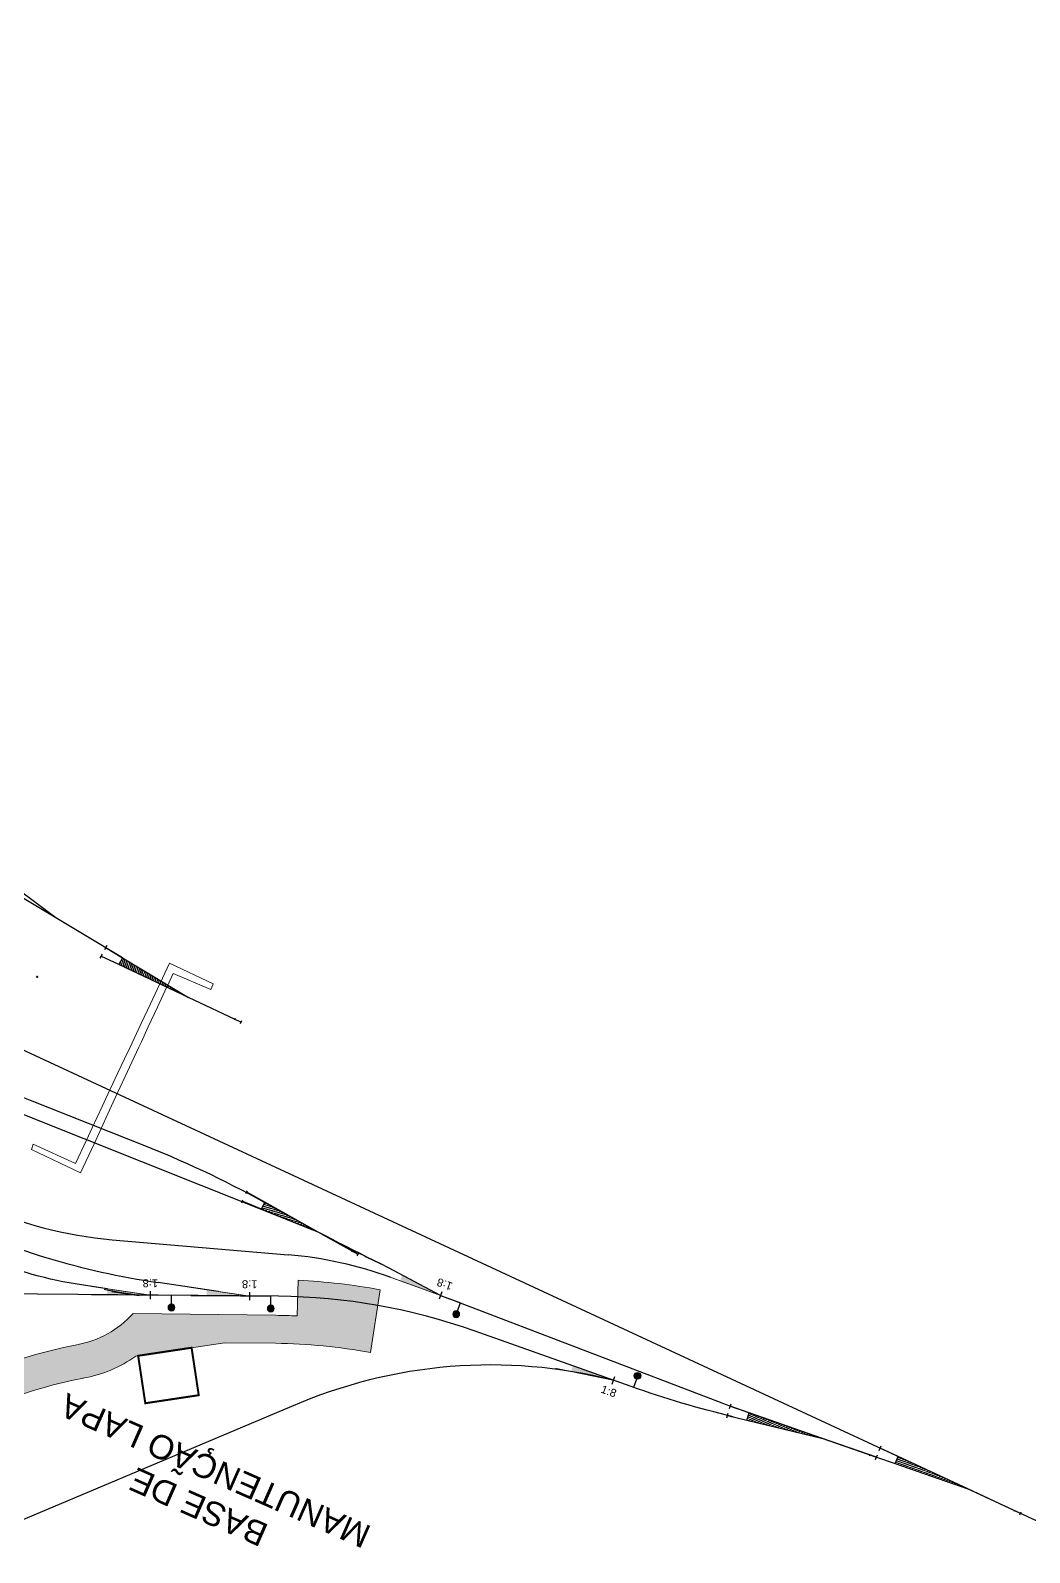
# Model space of a CAD drawing. Header units: metres. Extents: x 286532 to 329498, y 7396783 to 7466136.
# Drawn here: x 325072.4 to 325322, y 7397878.3 to 7398258.8 of the extents above; entities that cross this region are included whole.
import ezdxf
from ezdxf.enums import TextEntityAlignment as Align

# ---------------------------------------------------------------- set-up
doc = ezdxf.new("R2010")
doc.units = ezdxf.units.M
doc.header["$LTSCALE"] = 10
for name, pattern in [('DASHDOT', [25.4, 12.7, -6.35, 0, -6.35]), ('DASHED', [0.75, 0.5, -0.25]), ('HIDDENX2', [0.75, 0.5, -0.25])]:
    doc.linetypes.add(name, pattern=pattern)
doc.layers.get('0').update_dxf_attribs({"color": 255})
for name, color, linetype in [('---TRABALHO', 1, 'Continuous'), ('_EDIFICACOES_PATIO_LAPA', 30, 'Continuous'), ('AMV TIC', 1, 'Continuous'), ('C-ROAD-STAN', 11, 'Continuous'), ('F-HZ-SISTEMA_VIARIO', 3, 'Continuous'), ('TEXTO', 3, 'Continuous'), ('U-HZ-AMV', 3, 'Continuous')]:
    doc.layers.add(name, color=color, linetype=linetype)
for name, color, linetype, lineweight in [('_AUX-PLATAFORMA EXISTENTE', 252, 'Continuous', 25), ('DEMOLIÇÃO - EDIF TOMBADO', 16, 'HIDDENX2', 18), ('U-HZ-EIXO CARGA', 170, 'CARGA_LINE', 30), ('U-HZ-EIXO LINHA-TESTE', 130, 'TESTE_LINE', 30), ('U-HZ-EIXO PATIO', 200, 'PATIO_LINE', 30), ('VIÁRIO - NOVO', 2, 'Continuous', 18)]:
    doc.layers.add(name, color=color, linetype=linetype, lineweight=lineweight)
doc.styles.add('ARIAL', font='arial.ttf')
doc.styles.get("Standard").update_dxf_attribs({"font": 'arial.ttf'})
doc.linetypes.add('CARGA_LINE', pattern='A,3.5,-0.25,["CARGA",Standard,S=0.175,R=0,X=-0.05,Y=-0.1],-0.95', length=4.7)
doc.linetypes.add('ESTACIONAMENTO_LINE', pattern='A,3.5,-0.25,["ESTAC",Standard,S=0.175,R=0,X=-0.05,Y=-0.1],-0.9', length=4.65)
doc.linetypes.add('PATIO_LINE', pattern='A,3.5,-0.25,["PATIO",Standard,S=0.175,R=0,X=-0.05,Y=-0.1],-0.9', length=4.65)
doc.linetypes.add('TESTE_LINE', pattern='A,3.5,-0.25,["LINHA-TESTE",Standard,S=0.175,R=0,X=-0.05,Y=-0.1],-1.7', length=5.45)

# ---------------------------------------------------------------- blocks, each defined once
blk = doc.blocks.new('AMV 1_8 - METADE')
at = {"layer": 'U-HZ-AMV'}
h = blk.add_hatch(color=250, dxfattribs=at)
h.dxf.hatch_style = 1
h.paths.add_polyline_path([(10.74000000001979, 1.534285713922665), (2.91038304567337e-11, 4.157563182616286e-12), (10.74000000001979, 4.157563182616286e-12)])
at = {"layer": 'U-HZ-AMV', "ltscale": 5}
blk.add_hatch(color=256, dxfattribs=at).paths.add_polyline_path([(-4.456666666927049, -3.066243269476607, 1), (-6.123333332972834, -3.066243269476607, 1)])
for p, q in [((-5.289999999949941, -2.232909936453715), (-5.289999999949941, 4.157563182616286e-12)), ((2.91038304567337e-11, 1.000000000004158), (-2.91038304567337e-11, -0.9999999999958424))]:
    blk.add_line(p, q, dxfattribs=at)
at = {"layer": 'U-HZ-AMV', "ltscale": 5, "const_width": 0.2, "flags": 128}
blk.add_lwpolyline([(-5.289999999949941, 4.157563182616286e-12), (14.70000000004075, 4.157563182616286e-12)], dxfattribs=at)
at = {"layer": 'U-HZ-AMV', "const_width": 0.2, "flags": 128}
blk.add_lwpolyline([(2.91038304567337e-11, 4.157563182616286e-12), (14.70000000004075, 2.099999999631629)], dxfattribs=at)
at = {"layer": 'U-HZ-AMV', "ltscale": 5}
blk.add_circle((-5.289999999949941, -3.066243269476607), 0.8333333330228923, dxfattribs=at)
at = {"layer": 'U-HZ-AMV', "style": 'ARIAL'}
blk.add_attdef('1:8', text='', height=2, dxfattribs=at).set_placement((1.818989403545856e-12, 3), align=Align.MIDDLE_CENTER)
blk = doc.blocks.new('AMV_A_NUM_10_MADEIRA')
h = blk.add_hatch()
h.set_pattern_fill('ANSI31', color=1, scale=0.15)
h.set_pattern_definition([(45, (-2439.735950299847, -1122.584397991212), (-0.3367596045400932, 0.3367596045400932), [])])
h.paths.add_polyline_path([(19.19999999999982, -1.110223024625157e-16), (19.10424235145866, 1.915182543967785), (3.552713678800501e-15, 0)])
at = {"color": 1}
for p, q in [((-14.53200000000015, 0.4000000000000909), (-14.53200000000015, -0.3999999999998636)), ((-14.53200000000015, 0), (0, 0)), ((-12.86799999999994, 0.2000000000000455), (-12.86799999999994, -0.1999999999998181)), ((19.10424235145911, 1.91518254396783), (0, 0)), ((0, 0), (19.19999999999982, 0)), ((19.10424235145865, 1.91518254396783), (19.19999999999982, 0))]:
    blk.add_line(p, q, dxfattribs=at)
at = {"color": 2}
for p, q in [((24.02358475695974, 2.408342049039447), (19.10424235145911, 1.91518254396783)), ((19.19999999999982, 0), (24.14399999999978, 0)), ((23.99362264830415, 3.007593475441581), (24.05354686561486, 1.809090622637314)), ((24.11403789134511, 0.5992514264021338), (24.17396210865491, -0.5992514264021338))]:
    blk.add_line(p, q, dxfattribs=at)
blk = doc.blocks.new('AMV_A_NUM_8_MADEIRA')
h = blk.add_hatch()
h.set_pattern_fill('ANSI31', color=1, scale=0.15)
h.set_pattern_definition([(45, (-2462.613826636389, -1126.65643457961), (-0.3367596045400932, 0.3367596045400932), [])])
h.paths.add_polyline_path([(15.31500000000005, 0), (15.19581349117745, 1.906954991955219), (-1.77635683940025e-15, 0)])
at = {"color": 1}
for p, q in [((-11.41800000000012, 0.4000000000000909), (-11.41800000000012, -0.3999999999998636)), ((-11.41800000000012, 0), (0, 0)), ((-9.753999999999905, 0.2000000000000455), (-9.753999999999905, -0.1999999999998181)), ((0, 0), (15.19581349117743, 1.906954991955217)), ((0, 0), (15.31500000000051, 0)), ((15.19581349117743, 1.906954991955445), (15.31500000000005, 0))]:
    blk.add_line(p, q, dxfattribs=at)
at = {"color": 2}
for p, q in [((15.19581349117743, 1.906954991955445), (20.32557880292325, 2.550700163905049)), ((15.31500000000005, 0), (20.48500000000013, 0))]:
    blk.add_line(p, q, dxfattribs=at)
for p, q in [((20.27577260006456, 2.947587228643897), (20.37538500578148, 2.153813099166655)), ((20.48500000000013, 0.4000000000000909), (20.48500000000013, -0.3999999999998636))]:
    blk.add_line(p, q)
blk = doc.blocks.new('mrs')
at = {"layer": 'U-HZ-EIXO CARGA', "lineweight": 30}
for p, q in [((509.5317728462978, -471.4498099153861), (432.0001878399635, -413.6145317852497, -8.386286874372006e-09)), ((526.2265484223608, -481.4797174232081), (461.2020360886818, -442.41421208065))]:
    blk.add_line(p, q, dxfattribs=at)
at = {"extrusion": (5.235206140069848e-10, 1.109034302280108e-09, 1), "xscale": -1, "rotation": 334.7280651401851}
blk.add_blockref('AMV_A_NUM_10_MADEIRA', (542.6847375286161, -491.3674882194027, 0.009110629568746259), dxfattribs=at)
blk = doc.blocks.new('Pátio Lapa')
at = {"layer": 'F-HZ-SISTEMA_VIARIO', "lineweight": 0}
h = blk.add_hatch(color=252, dxfattribs=at)
h.dxf.hatch_style = 1
edge = h.paths.add_edge_path()
edge.add_arc((324457.9441272707, 7396866.055384298), 155.0000000679479, 79.60629107965308, 87.23670955084249)
edge.add_line((324465.4166497141, 7397020.875155094), (324465.2375432909, 7397011.960263791))
edge.add_arc((324458.0776640535, 7396865.134734219), 147.0000000159216, 87.20820927492586, 89.3038497010911)
edge.add_line((324459.8636869856, 7397012.12388391), (324424.1867106775, 7397012.557384601))
edge.add_arc((324405.7531312553, 7397029.173976679), 24.81749347976912, 280.2568170358371, 317.9675347038466, ccw=False)
edge.add_arc((324433.9773453333, 7396879.945898251), 127.0571510323464, 100.7986501748729, 125.5790934623531)
edge.add_line((324360.0521607855, 7396983.283145737), (324339.7411801941, 7396968.498558825))
edge.add_arc((323930.22266578, 7397504.167969838), 674.2752639262613, 299.7738279568308, 307.3978617941865, ccw=False)
edge.add_arc((324038.825052185, 7397488.795265674), 613.1533519468362, 281.7199605201988, 291.65134067042084, ccw=False)
edge.add_line((324163.3739247347, 7396888.424870542), (324109.3421776323, 7396874.728186431))
edge.add_line((324109.3421776323, 7396874.728186431), (324062.4304156386, 7396862.503179974))
edge.add_line((324062.4304156386, 7396862.503179974), (324065.4988654692, 7396854.518927242))
edge.add_line((324065.4988654692, 7396854.518927242), (324111.4582553477, 7396866.49574956))
edge.add_line((324111.4582553477, 7396866.49574956), (324165.2830677571, 7396880.13997712))
edge.add_arc((324038.8250521806, 7397488.795265674), 621.6533519478996, 281.7371444693754, 291.7069795384807)
edge.add_arc((323930.2226657859, 7397504.167969842), 682.7752639268699, 299.7232012737037, 307.7690971189739)
edge.add_line((324348.4093980566, 7396964.44404228), (324373.4432148834, 7396981.938500427))
edge.add_arc((324434.4108146527, 7396878.414715061), 120.1425085391602, 100.64583743571723, 120.4948348324319, ccw=False)
edge.add_arc((324405.7531312573, 7397029.173976675), 33.31749347480739, 281.1849879226502, 305.1285620326259)
edge.add_line((324424.9244511114, 7397001.924832349), (324447.1429189863, 7397005.277933587))
edge.add_line((324447.1429189863, 7397005.277933587), (324459.7786382968, 7397005.124400591))
edge.add_arc((324458.0776640704, 7396865.134734291), 139.9999999440552, 79.53755406335563, 89.30384969851963, ccw=False)
edge.add_line((324483.5004068292, 7397002.807114), (324485.9078552171, 7397018.512033679))
at = {"layer": '_EDIFICACOES_PATIO_LAPA', "color": 152, "linetype": 'DASHED', "ltscale": 10, "true_color": 0x2776bb, "const_width": 0.4999999999999999}
blk.add_lwpolyline([(324425.4636068462, 7397002.006199065), (324438.8124503502, 7397004.020740478), (324440.6031538292, 7396992.155101808), (324427.2543103252, 7396990.140560394), (324425.4636068462, 7397002.006199065)], dxfattribs=at)
at = {"layer": 'C-ROAD-STAN', "color": 11, "linetype": 'Continuous', "lineweight": 40}
blk.add_point((324400.2672913185, 7397096.687695928), dxfattribs=at)
at = {"layer": 'DEMOLIÇÃO - EDIF TOMBADO', "ltscale": 10}
blk.add_lwpolyline([(324425.6604551043, 7397079.156403631), (324425.6609783632, 7397079.157530394), (324426.2646448522, 7397080.457630687), (324428.0064182834, 7397084.20849343), (324430.3029918003, 7397089.15385308), (324432.5791893036, 7397094.053378046), (324432.7003307774, 7397094.314394798), (324434.2150991776, 7397097.577100072), (324443.6653126686, 7397093.534578709), (324444.1470906365, 7397094.726673499), (324444.2430446058, 7397094.964895737), (324433.2739719053, 7397100.129892359), (324430.9350558653, 7397095.142878043), (324430.8556500089, 7397094.971522535), (324428.5187748478, 7397089.989491679), (324426.2124145742, 7397085.070213042), (324424.4465191162, 7397081.304547331), (324423.4358400556, 7397079.149751327), (324423.4351065171, 7397079.148186364), (324422.0709491822, 7397076.237830498), (324420.4068437166, 7397072.690338569), (324417.915246784, 7397067.376563573), (324416.4780890274, 7397064.310229344), (324413.986500284, 7397058.997454314), (324412.5493425283, 7397055.931120088), (324409.8063564955, 7397050.082385728), (324399.2557311536, 7397054.933945258), (324398.7924539655, 7397053.558692827), (324411.0600619654, 7397047.721040223), (324414.4468759888, 7397055.011550752), (324415.8659524604, 7397058.068032711), (324418.3467708587, 7397063.408896879), (324419.7546429805, 7397066.440469757), (324422.2537965163, 7397071.82218515), (324423.9029188606, 7397075.371799846)], close=True, dxfattribs=at)
at = {"layer": 'F-HZ-SISTEMA_VIARIO', "color": 2, "linetype": 'DASHDOT', "lineweight": 0, "ltscale": 0.5, "flags": 128}
blk.add_lwpolyline([(324063.9826902587, 7396858.464087415), (324110.412664006, 7396870.563541897), (324164.3395720099, 7396884.233650002, 0.04344663421993188), (324266.9229005268, 7396915.018293835, 0.03505080139645567), (324345.9186249375, 7396967.827351989), (324371.1700456326, 7396985.473878908, -0.08621459584485533), (324410.9823504413, 7397000.530096953)], format="xyb", dxfattribs=at)
at = {"layer": 'U-HZ-EIXO LINHA-TESTE', "linetype": 'ByBlock', "flags": 128}
blk.add_lwpolyline([(323803.3877156129, 7397713.08599987), (323824.645105635, 7397642.614262746, 0.0550378024671962), (323846.1610585955, 7397592.136991612), (323865.509333303, 7397557.780626075, 0.01172645910618803), (323880.0923428556, 7397533.249643808, 0.05488633088319931), (324086.1841405083, 7397272.827514874, 0.05787817828698068), (324190.5778726766, 7397189.088835153, 0.0178201226951189), (324289.1748925848, 7397132.008120146, 0.0009480104262331275), (324296.1633289932, 7397128.305222251), (324345.1841010297, 7397102.783572723, 0.01096427148761438), (324360.925379411, 7397095.044760561), (324832.1820988304, 7396876.059291442)], format="xyb", dxfattribs=at)
at = {"layer": 'U-HZ-EIXO PATIO', "lineweight": -3}
for p, q in [((324418.998384387, 7397031.003433776), (324462.982698484, 7397027.24297461)), ((324445.4367049822, 7397018.084994479), (324430.4727797962, 7397020.316163997)), ((324445.4367049822, 7397018.084994479), (324430.4727797962, 7397020.316163997))]:
    blk.add_line(p, q, dxfattribs=at)
at = {"layer": 'U-HZ-EIXO PATIO', "linetype": 'ByBlock', "lineweight": -3}
for p, q in [((324460.5090077743, 7397016.87973957), (324282.1509025173, 7397018.40010612)), ((324548.6557694501, 7396994.297972752, 1.251063133783648e-07), (324509.4528000526, 7397008.227724771)), ((324463.8206106964, 7396989.346835298), (324364.9413244182, 7396947.671596805))]:
    blk.add_line(p, q, dxfattribs=at)
at = {"layer": 'U-HZ-EIXO PATIO', "linetype": 'ESTACIONAMENTO_LINE', "lineweight": -3, "flags": 128}
for points in [[(324501.027568305, 7397017.090033952), (324501.027568305, 7397017.090033952), (324488.0541110861, 7397024.009986904), (324486.105693932, 7397024.955153951, -0.01548145698618008), (324458.7169475679, 7397039.380798636, 0.03415187910183824), (324427.9632500994, 7397054.140369846), (324398.6026470304, 7397065.839614552, -0.02492232116053058), (324385.3752509358, 7397071.89027567), (324318.2969570234, 7397106.714243741, -0.0001354300271849513), (324309.5514715565, 7397111.257505619, -0.0002708602260560332), (324305.1680349957, 7397113.539217064, -0.0005417202414801827), (324297.8629293756, 7397117.356847194, -0.0006771503637174532), (324292.0112890819, 7397120.433083751, -0.0009480104089074154), (324284.9930307585, 7397124.151783107, -0.001083440735683), (324278.8497422586, 7397127.438906501, -0.001354300778121839), (324271.9638313964, 7397131.166686271, -0.001489731357610435), (324265.7075136722, 7397134.59978578, -0.001760591969052687), (324258.911113208, 7397138.386942159, -0.001896022936651599), (324252.6102416069, 7397141.95861094, -0.01451630908512886), (324206.7318432641, 7397169.993100873), (324206.7318432641, 7397169.993100873)], [(324470.461683132, 7397032.900268597), (324397.1219948846, 7397062.123747328, -0.02492232116048338), (324383.5322043768, 7397068.340179984), (324316.4539104638, 7397103.164148055, -0.0001354300271874043), (324307.7065021108, 7397107.708408868, -0.0002708602260519684), (324303.3192213963, 7397109.992121312, -0.0005417202414737585), (324296.0064339931, 7397113.813765923, -0.000677150363708597), (324290.1452037281, 7397116.895043976, -0.000948010408922821), (324283.113542465, 7397120.620845023, -0.001083440735666585), (324276.9549694208, 7397123.916146803, -0.001354300778195354), (324270.0500029597, 7397127.654242576, -0.001489731357659887), (324263.7727889599, 7397131.098808733, -0.001760591969011681), (324256.9517815326, 7397134.899676843, -0.00189602293663186), (324250.624518826, 7397138.486305504, -0.01451630908502548), (324204.5479737539, 7397166.641875132, -0.01451630908502548)], [(324470.461683132, 7397032.900268597), (324397.1219948846, 7397062.123747328, -0.02492232116048338), (324383.5322043768, 7397068.340179984), (324316.4539104638, 7397103.164148055, -0.0001354300271874043), (324307.7065021108, 7397107.708408868, -0.0002708602260519684), (324303.3192213963, 7397109.992121312, -0.0005417202414737585), (324296.0064339931, 7397113.813765923, -0.000677150363708597), (324290.1452037281, 7397116.895043976, -0.000948010408922821), (324283.113542465, 7397120.620845023, -0.001083440735666585), (324276.9549694208, 7397123.916146803, -0.001354300778195354), (324270.0500029597, 7397127.654242576, -0.001489731357659887), (324263.7727889599, 7397131.098808733, -0.001760591969011681), (324256.9517815326, 7397134.899676843, -0.00189602293663186), (324250.624518826, 7397138.486305504, -0.01451630908502548), (324204.5479737539, 7397166.641875132, -0.01451630908502548)]]:
    blk.add_lwpolyline(points, format="xyb", dxfattribs=at)
at = {"layer": 'U-HZ-EIXO PATIO', "lineweight": -3, "flags": 128}
for points in [[(324417.7641717222, 7397018.75308629), (324411.3230653878, 7397019.713476025, -0.06309249563331293), (324387.1240396251, 7397026.515882417), (324326.454317847, 7397052.170112574)], [(324418.8963378792, 7397018.066660169), (324425.7443287328, 7397017.045602639, -0.0111256479491399), (324416.9735956486, 7397018.553535119, -0.0111256479491399)], [(324418.8963378792, 7397018.066660169), (324425.7443287328, 7397017.045602639, -0.0111256479491399), (324416.9735956486, 7397018.553535119, -0.0111256479491399)], [(324418.8963378792, 7397018.066660169), (324425.7443287328, 7397017.045602639, -0.0111256479491399), (324416.9735956486, 7397018.553535119, -0.0111256479491399)]]:
    blk.add_lwpolyline(points, format="xyb", dxfattribs=at)
at = {"layer": 'U-HZ-EIXO PATIO', "lineweight": -3}
for points in [[(324574.1083075385, 7396986.750024785, -0.02656686781686255), (324548.6557694486, 7396994.297972752), (324509.4528000847, 7397008.227724759, 0.08341410676057509), (324460.5090077699, 7397016.87973957)], [(324501.027568305, 7397017.090033952), (324504.1737890156, 7397015.911172939), (324571.2656399466, 7396990.26169682, 0.007519159264800766), (324578.3282226693, 7396987.68268739), (324609.948158933, 7396976.672191842)]]:
    blk.add_lwpolyline(points, format="xyb", dxfattribs=at)
at = {"layer": 'U-HZ-EIXO PATIO', "lineweight": -3, "ltscale": 5}
for centre, radius, start, end in [((324427.5168543031, 7397130.639951531), 100, 244.9916954555256, 265.1133541160636), ((324459.9673687498, 7397218.129382015), 200, 245.0453186576312, 261.5194917526005), ((324454.4642285693, 7396927.606456855), 100, 70.05494806438223, 85.11335411606363), ((324454.4642285693, 7396927.606456855), 100, 70.05494806438223, 85.11335411606363)]:
    blk.add_arc(centre, radius, start, end, dxfattribs=at)
at = {"layer": 'U-HZ-EIXO PATIO', "linetype": 'ESTACIONAMENTO_LINE', "lineweight": -3}
blk.add_arc((324705.3058607105, 7397474.345059123), 499.9999999857284, 242.5637343615164, 243.9981394040351, dxfattribs=at)
at = {"layer": 'U-HZ-EIXO PATIO', "linetype": 'ByBlock', "lineweight": -3}
blk.add_arc((324513.5912717393, 7396874.946176266), 124.7582842432768, 75.84458413424305, 113.5117246792822, dxfattribs=at)
at = {"layer": 'VIÁRIO - NOVO'}
for points in [[(324410.1721496725, 7397004.753078685, 0.1660453029883466), (324424.1867106775, 7397012.557384601), (324459.8636869984, 7397012.12388391, -0.00914421117823482), (324465.2375432909, 7397011.960263791), (324465.4166497141, 7397020.875155094, -0.03330628887016496), (324485.9078552171, 7397018.512033679), (324483.5004068292, 7397002.807114, 0.04263931651169484), (324459.7786382873, 7397005.124400591), (324447.1429189863, 7397005.277933587)], [(324360.0521607855, 7396983.283145737, -0.1085484258791659), (324410.1721496717, 7397004.753078685)], [(324411.6856649906, 7396996.388912775, 0.108951516024718), (324424.9244511113, 7397001.924832349, 0.108951516024718)], [(324065.4988654692, 7396854.518927242), (324111.4582553477, 7396866.49574956), (324165.2830677571, 7396880.13997712, 0.04352907342183091), (324268.7497221878, 7396911.224892377, 0.03512127350701016), (324348.4093980566, 7396964.44404228), (324373.4432148834, 7396981.938500427, -0.08588106829592775), (324411.7737093326, 7396996.405324098)]]:
    blk.add_lwpolyline(points, format="xyb", dxfattribs=at)
blk.add_lwpolyline([(324424.9244511111, 7397001.924832349), (324447.1429189863, 7397005.277933587)], dxfattribs=at)
at = {"layer": '---TRABALHO'}
blk.add_blockref('mrs', (323895.328975816, 7397582.952281948), dxfattribs=at)
at = {"extrusion": (-3.671693575302827e-10, -1.054436770203764e-09, 1), "rotation": 160.8011817595849}
blk.add_blockref('AMV_A_NUM_10_MADEIRA', (324596.2243829521, 7396981.450998892, -0.00792005432291202), dxfattribs=at)
at = {"extrusion": (-8.545627239507757e-09, 2.260037409405117e-09, 1), "rotation": 155.0764595757675}
blk.add_blockref('AMV_A_NUM_10_MADEIRA', (324632.7493457829, 7396968.732505815, -2.789699240413404e-06), dxfattribs=at)
at = {"layer": 'AMV TIC', "rotation": 150.692673415999}
blk.add_blockref('AMV_A_NUM_8_MADEIRA', (324470.461683132, 7397032.900268597), dxfattribs=at)
at = {"layer": 'U-HZ-AMV'}
ref = blk.add_blockref('AMV 1_8 - METADE', (324501.027568305, 7397017.090033952), dxfattribs=dict(at, xscale=-1, rotation=340.0549481115211))
ref.add_attrib('1:8', '1:8', dxfattribs={"height": 1.999999999999999, "rotation": 160.0549481188498, "style": 'ARIAL'}).set_placement((324502.0420825995, 7397019.885728389), align=Align.MIDDLE_CENTER)
ref = blk.add_blockref('AMV 1_8 - METADE', (324501.027568305, 7397017.090033952), dxfattribs=dict(at, xscale=-1, rotation=340.0549481115211))
ref.add_attrib('1:8', '1:8', dxfattribs={"height": 1.999999999999999, "rotation": 160.0549481188498, "style": 'ARIAL'}).set_placement((324502.0420825995, 7397019.885728389), align=Align.MIDDLE_CENTER)
ref = blk.add_blockref('AMV 1_8 - METADE', (324428.4982056427, 7397017.1526072), dxfattribs=dict(at, xscale=-1, rotation=359.6495940660637))
ref.add_attrib('1:8', '1:8', dxfattribs={"height": 1.999999999999999, "rotation": 179.6495940777138, "style": 'ARIAL'}).set_placement((324428.5163942188, 7397020.126630707), align=Align.MIDDLE_CENTER)
ref = blk.add_blockref('AMV 1_8 - METADE', (324428.4982056427, 7397017.1526072), dxfattribs=dict(at, xscale=-1, rotation=359.6495940660637))
ref.add_attrib('1:8', '1:8', dxfattribs={"height": 1.999999999999999, "rotation": 179.6495940777138, "style": 'ARIAL'}).set_placement((324428.5163942188, 7397020.126630707), align=Align.MIDDLE_CENTER)
ref = blk.add_blockref('AMV 1_8 - METADE', (324428.4982056427, 7397017.1526072), dxfattribs=dict(at, xscale=-1, rotation=359.6495940660637))
ref.add_attrib('1:8', '1:8', dxfattribs={"height": 1.999999999999999, "rotation": 179.6495940777138, "style": 'ARIAL'}).set_placement((324428.5163942188, 7397020.126630707), align=Align.MIDDLE_CENTER)
ref = blk.add_blockref('AMV 1_8 - METADE', (324453.318678488, 7397016.909766798, 725.9999999999999), dxfattribs=dict(at, xscale=-1, rotation=359.6495940660637))
ref.add_attrib('1:8', '1:8', dxfattribs={"height": 1.999999999999999, "rotation": 179.6495940777138, "style": 'ARIAL'}).set_placement((324453.3368670627, 7397019.883790303, 725.9999999999999), align=Align.MIDDLE_CENTER)
ref = blk.add_blockref('AMV 1_8 - METADE', (324453.318678488, 7397016.909766798, 725.9999999999999), dxfattribs=dict(at, xscale=-1, rotation=359.6495940660637))
ref.add_attrib('1:8', '1:8', dxfattribs={"height": 1.999999999999999, "rotation": 179.6495940777138, "style": 'ARIAL'}).set_placement((324453.3368670627, 7397019.883790303, 725.9999999999999), align=Align.MIDDLE_CENTER)
ref = blk.add_blockref('AMV 1_8 - METADE', (324453.318678488, 7397016.909766798, 725.9999999999999), dxfattribs=dict(at, xscale=-1, rotation=359.6495940660637))
ref.add_attrib('1:8', '1:8', dxfattribs={"height": 1.999999999999999, "rotation": 179.6495940777138, "style": 'ARIAL'}).set_placement((324453.3368670627, 7397019.883790303, 725.9999999999999), align=Align.MIDDLE_CENTER)
ref = blk.add_blockref('AMV 1_8 - METADE', (324544.2283366867, 7396995.890098419), dxfattribs=dict(at, rotation=160.2211762277949))
ref.add_attrib('1:8', '1:8', dxfattribs={"height": 2, "rotation": 340.2211762222736, "style": 'ARIAL'}).set_placement((324543.0511957375, 7396993.152871991), align=Align.MIDDLE_CENTER)

msp = doc.modelspace()

# ---------------------------------------------------------------- block references
at = {"layer": '_AUX-PLATAFORMA EXISTENTE'}
msp.add_blockref('Pátio Lapa', (673.8537161716376, 925.5053424220532), dxfattribs=at)

# ---------------------------------------------------------------- texts
at = {"layer": 'TEXTO', "color": 30, "style": 'ARIAL'}
for s, p in [('MANUTENÇÃO LAPA', (325157.9215687519, 7397884.727198236)), ('BASE DE', (325132.2456393103, 7397885.11706821))]:
    msp.add_text(s, height=5.999999999999998, rotation=156.2438326518201, dxfattribs=at).set_placement(p)

doc.saveas('drawing.dxf')
